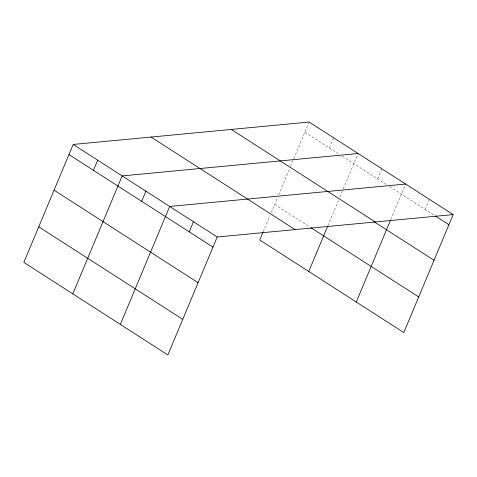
<?xml version="1.0" encoding="UTF-8"?>
<svg xmlns="http://www.w3.org/2000/svg" width="477" height="477" viewBox="0 0 477 477"><rect width="100%" height="100%" fill="white"/><g stroke="black" fill="none" stroke-linecap="round" stroke-linejoin="round"><path stroke-width="0.36" stroke-dasharray="2.38 1.79" d="M263.221 231.792L270.095 215.365M271.24 212.629L277.513 197.627M278.651 194.914L289.724 168.435M290.582 166.384L309.132 122.046M329.38 147.9L333.614 137.781M327.902 225.699L338.98 199.219M339.839 197.168L342.987 189.637M343.273 188.952L358.096 153.511M377.629 178.899L381.862 168.78M390.8 219.492L405.623 184.05M425.156 209.439L429.389 199.32M304.898 132.171L339.785 154.584M342.236 156.158L387.008 184.927M389.506 186.537L433.909 215.067M274.674 204.418L310.175 227.231"/><path stroke-width="0.72" d="M453.15 214.59L309.132 122.046L73.19 144.453L23.85 262.41L167.868 354.954L217.214 236.997L453.15 214.59L403.81 332.547L259.786 240.003L262.934 232.478M93.444 170.307L97.678 160.189M72.814 293.874L122.16 175.918L358.096 153.511M141.687 201.306L145.92 191.188M120.341 324.414L169.687 206.458L405.623 184.05M189.214 231.846L193.447 221.727M308.756 271.467L327.616 226.378M356.283 302.007L390.514 220.177M435.161 215.866L448.917 224.709M231.267 129.446L375.292 221.984M373.998 221.722L434.028 260.293M310.789 227.624L418.693 296.956M151.054 137.06L295.072 229.604M73.19 144.453L217.214 236.997M68.956 154.578L212.98 247.116M54.074 190.162L198.092 282.7M38.738 226.825L182.757 319.363"/></g></svg>
